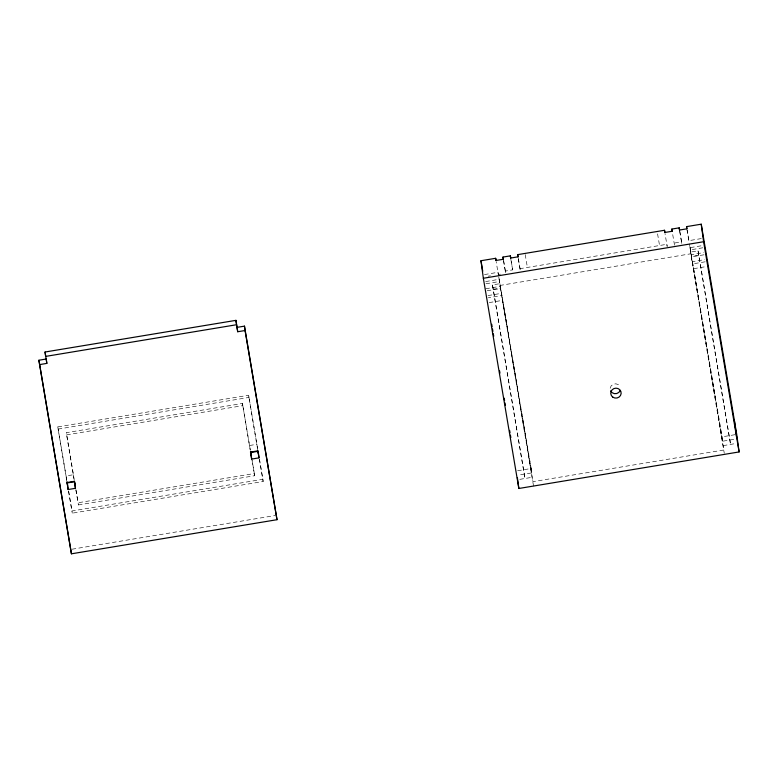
<?xml version="1.0" encoding="UTF-8"?>
<svg xmlns="http://www.w3.org/2000/svg" width="778" height="778" viewBox="0 0 778 778"><rect width="100%" height="100%" fill="white"/><g stroke="black" fill="none" stroke-linecap="round" stroke-linejoin="round"><path stroke-width="0.58" stroke-dasharray="3.89 2.92" d="M484.47 274.556L498.027 272.31L532.94 481.66L723.822 449.995L689.357 243.932M503.492 260.436L505.671 273.282L505.369 271.084L512.712 269.869L510.932 259.356M518.381 259.171L520.346 270.851L520.054 268.653L666.892 244.292L667.184 246.49L665.015 233.643M679.797 231.348L681.567 241.861L674.234 243.076L674.526 245.274L672.357 232.428M701.338 238.583L688.909 240.645L687.139 230.132M488.156 276.19L490.422 275.811M500.419 274.148L498.328 274.498L496.16 261.651M485.657 281.558L499.213 279.312L500.993 292.47M691.875 260.805L690.096 247.647L703.652 245.401M485.958 283.756L499.505 281.51M702.816 247.783L690.397 249.845L689.804 246.334M492.464 284.913L525.004 478.489L492.464 284.913L499.807 283.698L531.753 472.888L518.119 475.144M698.031 250.817L730.571 444.384L698.031 250.817L690.689 252.033L722.636 441.223L737.32 438.782M499.807 285.468L690.689 253.803M485.715 288.755L500.39 286.323L498.717 276.832M704.002 254.785L691.574 256.847L691.282 254.659L703.701 252.597M493.058 289.309L500.4 288.084L533.533 486.046M698.625 255.203L691.282 256.419L724.269 453.282M487.135 290.758L500.692 288.512L500.39 286.323M488.02 295.572L501.577 293.325L501.878 295.523L488.321 297.77M705.179 261.797L692.76 263.859L692.459 261.661L704.887 259.599M489.206 302.584L502.763 300.337M693.645 268.673L706.074 266.611M66.752 480.473L57.776 426.898L248.659 395.234L257.683 449.762M58.078 429.086L248.96 397.422L248.659 395.234M74.289 480.425L66.305 432.685L242.503 403.451L250.195 449.879M66.597 434.873L242.804 405.649L242.503 403.451M66.655 480.327L66.062 475.942L73.404 474.726L66.305 432.685M249.602 445.493L256.944 444.277M254.338 473.52L254.63 475.718L78.432 504.941L78.131 502.753L254.338 473.52L251.975 459.506M262.857 479.306L263.159 481.504L72.276 513.169L71.975 510.971L262.857 479.306L259.512 459.458M517.603 470.748L531.16 468.502L500.692 288.512M722.636 441.223L722.042 436.837L736.727 434.396M72.043 549.219L275.218 515.522M519.762 479.355L532.346 477.274M723.229 445.609L735.813 443.518M690.096 247.647L691.282 254.659M692.459 261.661L722.042 436.837M687.042 229.987L689.016 241.666M679.7 231.212L681.868 244.049L681.567 241.861M657.575 233.838L659.55 245.517M525.228 254.591L527.396 267.438M518.274 258.14L520.054 268.653M510.835 259.22L512.809 270.9M503.599 260.581L505.369 271.084M248.96 397.422L257.635 448.809M259.414 459.312L263.159 481.504M242.804 405.649L250.292 450.024M252.072 460.537L254.63 475.718M75.962 489.907L78.131 502.753M75.865 489.761L78.432 504.941M57.776 426.898L66.062 475.942M68.62 491.122L71.975 510.971M68.522 490.976L72.276 513.169M531.16 468.502L531.753 472.888M73.404 474.726L74.143 480.211M610.185 388.3A5.213 4.969 -7.7 0 1 620.115 386.656"/><path stroke-width="1.17" d="M495.664 258.296L495.956 260.484L503.298 259.269L503.006 257.071L510.349 255.855L510.64 258.053L517.983 256.837L517.691 254.639L664.519 230.278L664.82 232.476L672.163 231.261L671.861 229.063L679.204 227.847L679.505 230.035L686.848 228.82L686.546 226.631L701.231 224.19L736.727 434.396L739.1 451.94L518.848 488.477L483.352 278.271L480.979 260.727L495.664 258.296L496.053 260.63M483.352 278.271L703.604 241.734L701.231 224.19M235.948 320.351L236.541 324.737L45.649 356.402L45.056 352.016L235.948 320.351L237.718 331.739L245.06 330.524L244.467 326.138L237.125 327.353M244.467 326.138L277.007 519.704L71.44 553.81L38.9 360.233L46.242 359.018M39.493 364.619L46.836 363.404L46.388 360.117M66.947 482.525L74.289 481.3L75.476 488.312L68.133 489.527L66.947 481.64M68.133 489.527L67.248 482.944L74.581 481.728L75.476 488.312M251.673 459.078L250.788 452.504L258.131 451.279L259.016 457.863L251.673 459.078L250.497 452.076L257.839 450.861L259.016 457.863M703.604 241.734L739.1 451.94M686.546 226.631L686.945 228.965M679.204 227.847L679.602 230.181M671.861 229.063L672.26 231.397M664.519 230.278L664.918 232.622M517.691 254.639L518.08 256.973M510.349 255.855L510.738 258.189M503.006 257.071L503.395 259.414M480.979 260.727L482.749 271.24M491.706 324.241L492.104 326.624M492.513 329.006L492.912 331.389M493.31 333.781L493.719 336.164M499.554 370.746L499.962 373.139M504.193 398.18L504.591 400.563M505 402.955L505.399 405.338M509.629 430.38L510.028 432.772M510.436 435.155L510.835 437.537M245.06 330.524L277.007 519.704M258.033 451.143L258.422 453.477M236.541 324.737L237.718 331.739M250.788 452.504L251.177 454.838M250.497 451.191L251.08 454.692M74.484 481.592L74.883 483.926M67.248 482.944L67.637 485.287M45.056 352.016L46.836 363.404M38.9 360.233L71.44 553.81M734.364 420.383L736.737 437.926M517.37 477.517L518.848 488.477M620.231 390.468A5.213 4.969 -7.7 0 1 610.613 390.838M612.908 397.208A5.213 4.969 -7.7 0 0 621.136 393.58A5.213 4.969 -7.7 0 0 613.832 388.621A5.213 4.969 -7.7 0 0 612.908 397.208"/></g></svg>
